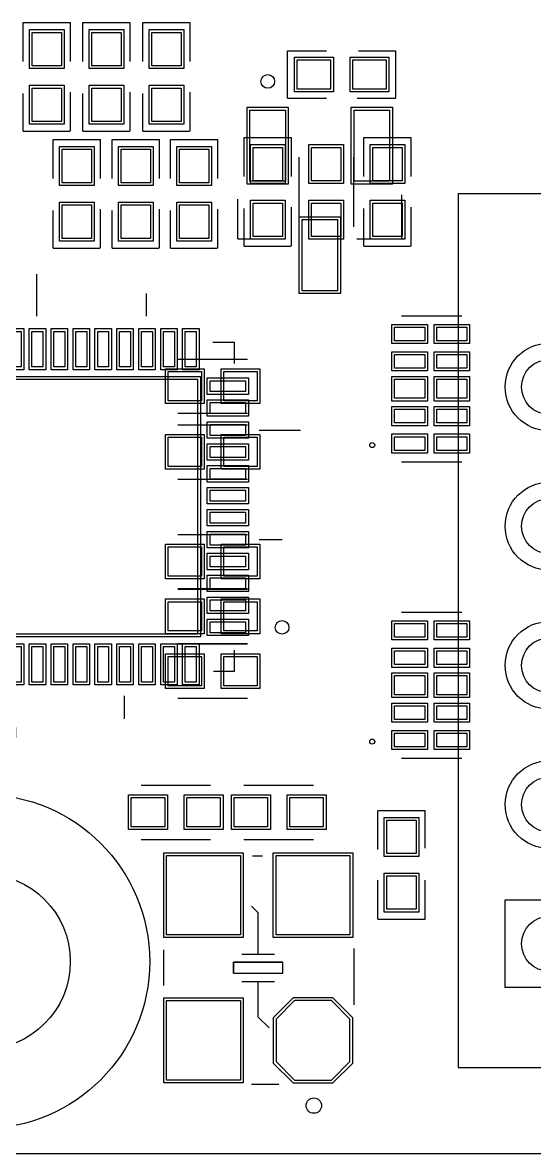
# Model space of a CAD drawing. Header units: inches. Extents: x -5 to 125, y -8 to 83.
# Drawn here: x 94.83 to 104.17, y 0 to 20.63 of the extents above; entities that cross this region are included whole.
import ezdxf

# ---------------------------------------------------------------- set-up
doc = ezdxf.new("R2010")
doc.units = ezdxf.units.IN
for name, color, linetype in [('Bottom Overlay', 54, 'Continuous'), ('Bottom Paste', 16, 'Continuous'), ('Bottom Solder', 6, 'Continuous'), ('Keep-Out Layer', 6, 'Continuous'), ('Top Overlay', 2, 'Continuous'), ('Top Paste', 8, 'Continuous'), ('Top Solder', 216, 'Continuous')]:
    doc.layers.add(name, color=color, linetype=linetype)

# ---------------------------------------------------------------- blocks, each defined once
blk = doc.blocks.new('HOLE_3_2MM_79')
at = {"layer": 'Bottom Solder'}
for radius in [3.05, 1.6]:
    blk.add_circle((0.6, 15), radius, dxfattribs=at)
at = {"layer": 'Top Solder'}
for radius in [3.05, 1.6]:
    blk.add_circle((0.6, 15), radius, dxfattribs=at)
blk = doc.blocks.new('C________3225_82')
at = {"layer": 'Top Overlay'}
for p, q in [((-0.325, 1.725), (0.325, 1.725)), ((-0.1, 0.45), (-0.1, -0.45)), ((-0.1, 0.45), (0.1, 0.45)), ((0.1, 0.45), (-0.1, 0.45)), ((-0.1, 0.45), (-0.1, -0.45)), ((0.1, 0.45), (0.1, -0.45)), ((0.1, -0.45), (0.1, 0.45)), ((-0.25, 0.3), (-0.25, -0.3)), ((0.25, 0.3), (0.25, -0.3)), ((-2.125, 0.125), (-2.125, -0.375)), ((-0.9, 0), (-1.098, -0.198)), ((-0.9, 0), (-0.25, 0)), ((0.25, 0), (1, 0)), ((1.124, 0.124), (1, 0)), ((2.045, 0.102), (2.045, -0.076)), ((-0.1, -0.45), (0.1, -0.45)), ((-0.1, -0.45), (0.1, -0.45)), ((-0.675, -1.75), (0.35, -1.75))]:
    blk.add_line(p, q, dxfattribs=at)
blk.add_circle((-2.515, -1.016), 0.141, dxfattribs=at)
at = {"layer": 'Top Paste'}
for p, q in [((-2.05, 0.325), (-2.05, 1.675)), ((-2.05, 1.675), (-0.6, 1.675)), ((-0.6, 1.675), (-0.6, 0.325)), ((0.6, 0.325), (0.6, 1.675)), ((0.6, 1.675), (2.05, 1.675)), ((2.05, 1.675), (2.05, 0.325)), ((-0.6, 0.325), (-2.05, 0.325)), ((2.05, 0.325), (0.6, 0.325)), ((-1.713, -0.325), (-2.05, -0.663)), ((-0.938, -0.325), (-1.713, -0.325)), ((-0.6, -0.663), (-0.938, -0.325)), ((0.6, -1.675), (0.6, -0.325)), ((0.6, -0.325), (2.05, -0.325)), ((2.05, -0.325), (2.05, -1.675)), ((-2.05, -0.663), (-2.05, -1.338)), ((-0.6, -1.338), (-0.6, -0.663)), ((-2.05, -1.338), (-1.713, -1.675)), ((-0.938, -1.675), (-0.6, -1.338)), ((-1.713, -1.675), (-0.938, -1.675)), ((2.05, -1.675), (0.6, -1.675))]:
    blk.add_line(p, q, dxfattribs=at)
at = {"layer": 'Top Solder'}
for p, q in [((-2.1, 0.275), (-2.1, 1.725)), ((-2.1, 1.725), (-0.55, 1.725)), ((-0.55, 1.725), (-0.55, 0.275)), ((0.55, 0.275), (0.55, 1.725)), ((0.55, 1.725), (2.1, 1.725)), ((2.1, 1.725), (2.1, 0.275)), ((-0.55, 0.275), (-2.1, 0.275)), ((2.1, 0.275), (0.55, 0.275)), ((-1.738, -0.275), (-2.1, -0.638)), ((-0.913, -0.275), (-1.738, -0.275)), ((-0.55, -0.638), (-0.913, -0.275)), ((0.55, -1.725), (0.55, -0.275)), ((0.55, -0.275), (2.1, -0.275)), ((2.1, -0.275), (2.1, -1.725)), ((-2.1, -0.638), (-2.1, -1.363)), ((-0.55, -1.363), (-0.55, -0.638)), ((-2.1, -1.363), (-1.738, -1.725)), ((-0.913, -1.725), (-0.55, -1.363)), ((-1.738, -1.725), (-0.913, -1.725)), ((2.1, -1.725), (0.55, -1.725))]:
    blk.add_line(p, q, dxfattribs=at)
blk = doc.blocks.new('USON_10_B_93')
at = {"layer": 'Bottom Overlay'}
for p, q in [((-1.333, 0.533), (-1.333, -0.567)), ((1.333, 0.533), (1.333, -0.567))]:
    blk.add_line(p, q, dxfattribs=at)
blk.add_circle((-1.029, 1.067), 0.0458, dxfattribs=at)
at = {"layer": 'Bottom Paste'}
for p, q in [((-1.125, 0.11), (-1.125, 0.66)), ((-1.125, 0.66), (-0.875, 0.66)), ((-0.875, 0.66), (-0.875, 0.11)), ((-0.625, 0.11), (-0.625, 0.66)), ((-0.625, 0.66), (-0.375, 0.66)), ((-0.375, 0.66), (-0.375, 0.11)), ((-0.175, 0.11), (-0.175, 0.66)), ((-0.175, 0.66), (0.175, 0.66)), ((0.175, 0.66), (0.175, 0.11)), ((0.375, 0.11), (0.375, 0.66)), ((0.375, 0.66), (0.625, 0.66)), ((0.625, 0.66), (0.625, 0.11)), ((0.875, 0.11), (0.875, 0.66)), ((0.875, 0.66), (1.125, 0.66)), ((1.125, 0.66), (1.125, 0.11)), ((-0.875, 0.11), (-1.125, 0.11)), ((-0.375, 0.11), (-0.625, 0.11)), ((0.175, 0.11), (-0.175, 0.11)), ((0.625, 0.11), (0.375, 0.11)), ((1.125, 0.11), (0.875, 0.11)), ((-1.125, -0.66), (-1.125, -0.11)), ((-1.125, -0.11), (-0.875, -0.11)), ((-0.875, -0.11), (-0.875, -0.66)), ((-0.625, -0.66), (-0.625, -0.11)), ((-0.625, -0.11), (-0.375, -0.11)), ((-0.375, -0.11), (-0.375, -0.66)), ((-0.175, -0.66), (-0.175, -0.11)), ((-0.175, -0.11), (0.175, -0.11)), ((0.175, -0.11), (0.175, -0.66)), ((0.375, -0.66), (0.375, -0.11)), ((0.375, -0.11), (0.625, -0.11)), ((0.625, -0.11), (0.625, -0.66)), ((0.875, -0.66), (0.875, -0.11)), ((0.875, -0.11), (1.125, -0.11)), ((1.125, -0.11), (1.125, -0.66)), ((-0.875, -0.66), (-1.125, -0.66)), ((-0.375, -0.66), (-0.625, -0.66)), ((0.175, -0.66), (-0.175, -0.66)), ((0.625, -0.66), (0.375, -0.66)), ((1.125, -0.66), (0.875, -0.66))]:
    blk.add_line(p, q, dxfattribs=at)
at = {"layer": 'Bottom Solder'}
for p, q in [((-1.175, 0.06), (-1.175, 0.71)), ((-1.175, 0.71), (-0.825, 0.71)), ((-0.825, 0.71), (-0.825, 0.06)), ((-0.675, 0.06), (-0.675, 0.71)), ((-0.675, 0.71), (-0.325, 0.71)), ((-0.325, 0.71), (-0.325, 0.06)), ((-0.225, 0.06), (-0.225, 0.71)), ((-0.225, 0.71), (0.225, 0.71)), ((0.225, 0.71), (0.225, 0.06)), ((0.325, 0.06), (0.325, 0.71)), ((0.325, 0.71), (0.675, 0.71)), ((0.675, 0.71), (0.675, 0.06)), ((0.825, 0.06), (0.825, 0.71)), ((0.825, 0.71), (1.175, 0.71)), ((1.175, 0.71), (1.175, 0.06)), ((-0.825, 0.06), (-1.175, 0.06)), ((-0.325, 0.06), (-0.675, 0.06)), ((0.225, 0.06), (-0.225, 0.06)), ((0.675, 0.06), (0.325, 0.06)), ((1.175, 0.06), (0.825, 0.06)), ((-1.175, -0.71), (-1.175, -0.06)), ((-1.175, -0.06), (-0.825, -0.06)), ((-0.825, -0.06), (-0.825, -0.71)), ((-0.675, -0.71), (-0.675, -0.06)), ((-0.675, -0.06), (-0.325, -0.06)), ((-0.325, -0.06), (-0.325, -0.71)), ((-0.225, -0.71), (-0.225, -0.06)), ((-0.225, -0.06), (0.225, -0.06)), ((0.225, -0.06), (0.225, -0.71)), ((0.325, -0.71), (0.325, -0.06)), ((0.325, -0.06), (0.675, -0.06)), ((0.675, -0.06), (0.675, -0.71)), ((0.825, -0.71), (0.825, -0.06)), ((0.825, -0.06), (1.175, -0.06)), ((1.175, -0.06), (1.175, -0.71)), ((-0.825, -0.71), (-1.175, -0.71)), ((-0.325, -0.71), (-0.675, -0.71)), ((0.225, -0.71), (-0.225, -0.71)), ((0.675, -0.71), (0.325, -0.71)), ((1.175, -0.71), (0.825, -0.71))]:
    blk.add_line(p, q, dxfattribs=at)
blk = doc.blocks.new('USON_10_B_94')
at = {"layer": 'Bottom Overlay'}
for p, q in [((-1.333, 0.533), (-1.333, -0.567)), ((1.333, 0.533), (1.333, -0.567))]:
    blk.add_line(p, q, dxfattribs=at)
blk.add_circle((-1.029, 1.067), 0.0458, dxfattribs=at)
at = {"layer": 'Bottom Paste'}
for p, q in [((-1.125, 0.11), (-1.125, 0.66)), ((-1.125, 0.66), (-0.875, 0.66)), ((-0.875, 0.66), (-0.875, 0.11)), ((-0.625, 0.11), (-0.625, 0.66)), ((-0.625, 0.66), (-0.375, 0.66)), ((-0.375, 0.66), (-0.375, 0.11)), ((-0.175, 0.11), (-0.175, 0.66)), ((-0.175, 0.66), (0.175, 0.66)), ((0.175, 0.66), (0.175, 0.11)), ((0.375, 0.11), (0.375, 0.66)), ((0.375, 0.66), (0.625, 0.66)), ((0.625, 0.66), (0.625, 0.11)), ((0.875, 0.11), (0.875, 0.66)), ((0.875, 0.66), (1.125, 0.66)), ((1.125, 0.66), (1.125, 0.11)), ((-0.875, 0.11), (-1.125, 0.11)), ((-0.375, 0.11), (-0.625, 0.11)), ((0.175, 0.11), (-0.175, 0.11)), ((0.625, 0.11), (0.375, 0.11)), ((1.125, 0.11), (0.875, 0.11)), ((-1.125, -0.66), (-1.125, -0.11)), ((-1.125, -0.11), (-0.875, -0.11)), ((-0.875, -0.11), (-0.875, -0.66)), ((-0.625, -0.66), (-0.625, -0.11)), ((-0.625, -0.11), (-0.375, -0.11)), ((-0.375, -0.11), (-0.375, -0.66)), ((-0.175, -0.66), (-0.175, -0.11)), ((-0.175, -0.11), (0.175, -0.11)), ((0.175, -0.11), (0.175, -0.66)), ((0.375, -0.66), (0.375, -0.11)), ((0.375, -0.11), (0.625, -0.11)), ((0.625, -0.11), (0.625, -0.66)), ((0.875, -0.66), (0.875, -0.11)), ((0.875, -0.11), (1.125, -0.11)), ((1.125, -0.11), (1.125, -0.66)), ((-0.875, -0.66), (-1.125, -0.66)), ((-0.375, -0.66), (-0.625, -0.66)), ((0.175, -0.66), (-0.175, -0.66)), ((0.625, -0.66), (0.375, -0.66)), ((1.125, -0.66), (0.875, -0.66))]:
    blk.add_line(p, q, dxfattribs=at)
at = {"layer": 'Bottom Solder'}
for p, q in [((-1.175, 0.06), (-1.175, 0.71)), ((-1.175, 0.71), (-0.825, 0.71)), ((-0.825, 0.71), (-0.825, 0.06)), ((-0.675, 0.06), (-0.675, 0.71)), ((-0.675, 0.71), (-0.325, 0.71)), ((-0.325, 0.71), (-0.325, 0.06)), ((-0.225, 0.06), (-0.225, 0.71)), ((-0.225, 0.71), (0.225, 0.71)), ((0.225, 0.71), (0.225, 0.06)), ((0.325, 0.06), (0.325, 0.71)), ((0.325, 0.71), (0.675, 0.71)), ((0.675, 0.71), (0.675, 0.06)), ((0.825, 0.06), (0.825, 0.71)), ((0.825, 0.71), (1.175, 0.71)), ((1.175, 0.71), (1.175, 0.06)), ((-0.825, 0.06), (-1.175, 0.06)), ((-0.325, 0.06), (-0.675, 0.06)), ((0.225, 0.06), (-0.225, 0.06)), ((0.675, 0.06), (0.325, 0.06)), ((1.175, 0.06), (0.825, 0.06)), ((-1.175, -0.71), (-1.175, -0.06)), ((-1.175, -0.06), (-0.825, -0.06)), ((-0.825, -0.06), (-0.825, -0.71)), ((-0.675, -0.71), (-0.675, -0.06)), ((-0.675, -0.06), (-0.325, -0.06)), ((-0.325, -0.06), (-0.325, -0.71)), ((-0.225, -0.71), (-0.225, -0.06)), ((-0.225, -0.06), (0.225, -0.06)), ((0.225, -0.06), (0.225, -0.71)), ((0.325, -0.71), (0.325, -0.06)), ((0.325, -0.06), (0.675, -0.06)), ((0.675, -0.06), (0.675, -0.71)), ((0.825, -0.71), (0.825, -0.06)), ((0.825, -0.06), (1.175, -0.06)), ((1.175, -0.06), (1.175, -0.71)), ((-0.825, -0.71), (-1.175, -0.71)), ((-0.325, -0.71), (-0.675, -0.71)), ((0.225, -0.71), (-0.225, -0.71)), ((0.675, -0.71), (0.325, -0.71)), ((1.175, -0.71), (0.825, -0.71))]:
    blk.add_line(p, q, dxfattribs=at)
blk = doc.blocks.new('QFN48_0_4_6X6_PH1_0_95')
at = {"layer": 'Top Overlay'}
for p, q in [((1.01, 3.451), (1.003, 4.216)), ((-0.99, 3.868), (-0.99, 3.451)), ((-3, 3), (-3, 2.616)), ((-2.616, 3), (-3, 3)), ((3, 3), (2.578, 3)), ((3, 3), (3, 2.565)), ((3.866, 1.801), (3.45, 1.801)), ((-3.45, 0.601), (-3.866, 0.601)), ((4.229, -0.203), (3.45, -0.199)), ((-3.45, -1.399), (-4.204, -1.397)), ((3.866, -2.199), (3.45, -2.199)), ((-3, -2.616), (-3, -3)), ((3, -2.591), (3, -3)), ((-2.603, -3), (-3, -3)), ((3, -3), (2.603, -3)), ((-1.39, -3.475), (-1.39, -3.892)), ((0.61, -3.475), (0.61, -4.242))]:
    blk.add_line(p, q, dxfattribs=at)
blk.add_circle((-3.866, 2.201), 0.125, dxfattribs=at)
at = {"layer": 'Top Paste'}
for p, q in [((-2.3, 3.2), (-2.1, 3.2)), ((-2.3, 2.55), (-2.3, 3.2)), ((-2.1, 3.2), (-2.1, 2.55)), ((-1.9, 3.2), (-1.7, 3.2)), ((-1.9, 2.55), (-1.9, 3.2)), ((-1.7, 3.2), (-1.7, 2.55)), ((-1.5, 3.2), (-1.3, 3.2)), ((-1.5, 2.55), (-1.5, 3.2)), ((-1.3, 3.2), (-1.3, 2.55)), ((-1.1, 3.2), (-0.9, 3.2)), ((-1.1, 2.55), (-1.1, 3.2)), ((-0.9, 3.2), (-0.9, 2.55)), ((-0.7, 3.2), (-0.5, 3.2)), ((-0.7, 2.55), (-0.7, 3.2)), ((-0.5, 3.2), (-0.5, 2.55)), ((-0.3, 3.2), (-0.1, 3.2)), ((-0.3, 2.55), (-0.3, 3.2)), ((-0.1, 3.2), (-0.1, 2.55)), ((0.1, 3.2), (0.3, 3.2)), ((0.1, 2.55), (0.1, 3.2)), ((0.3, 3.2), (0.3, 2.55)), ((0.5, 3.2), (0.7, 3.2)), ((0.5, 2.55), (0.5, 3.2)), ((0.7, 3.2), (0.7, 2.55)), ((0.9, 3.2), (1.1, 3.2)), ((0.9, 2.55), (0.9, 3.2)), ((1.1, 3.2), (1.1, 2.55)), ((1.3, 3.2), (1.5, 3.2)), ((1.3, 2.55), (1.3, 3.2)), ((1.5, 3.2), (1.5, 2.55)), ((1.7, 3.2), (1.9, 3.2)), ((1.7, 2.55), (1.7, 3.2)), ((1.9, 3.2), (1.9, 2.55)), ((2.1, 3.2), (2.3, 3.2)), ((2.1, 2.55), (2.1, 3.2)), ((2.3, 3.2), (2.3, 2.55)), ((-2.1, 2.55), (-2.3, 2.55)), ((-1.7, 2.55), (-1.9, 2.55)), ((-1.3, 2.55), (-1.5, 2.55)), ((-0.9, 2.55), (-1.1, 2.55)), ((-0.5, 2.55), (-0.7, 2.55)), ((-0.1, 2.55), (-0.3, 2.55)), ((0.3, 2.55), (0.1, 2.55)), ((0.7, 2.55), (0.5, 2.55)), ((1.1, 2.55), (0.9, 2.55)), ((1.5, 2.55), (1.3, 2.55)), ((1.9, 2.55), (1.7, 2.55)), ((2.3, 2.55), (2.1, 2.55)), ((-3.201, 2.1), (-3.201, 2.3)), ((-3.201, 2.3), (-2.551, 2.3)), ((-2.551, 2.3), (-2.551, 2.1)), ((-2.325, 2.325), (2.325, 2.325)), ((-2.325, -2.325), (-2.325, 2.325)), ((2.325, 2.325), (2.325, -2.325)), ((2.551, 2.1), (2.551, 2.3)), ((2.551, 2.3), (3.201, 2.3)), ((3.201, 2.3), (3.201, 2.1)), ((-2.551, 2.1), (-3.201, 2.1)), ((3.201, 2.1), (2.551, 2.1)), ((-3.201, 1.7), (-3.201, 1.9)), ((-3.201, 1.9), (-2.551, 1.9)), ((-2.551, 1.9), (-2.551, 1.7)), ((2.551, 1.7), (2.551, 1.9)), ((2.551, 1.9), (3.201, 1.9)), ((3.201, 1.9), (3.201, 1.7)), ((-2.551, 1.7), (-3.201, 1.7)), ((3.201, 1.7), (2.551, 1.7)), ((-3.201, 1.3), (-3.201, 1.5)), ((-3.201, 1.5), (-2.551, 1.5)), ((-2.551, 1.5), (-2.551, 1.3)), ((2.551, 1.3), (2.551, 1.5)), ((2.551, 1.5), (3.201, 1.5)), ((3.201, 1.5), (3.201, 1.3)), ((-2.551, 1.3), (-3.201, 1.3)), ((3.201, 1.3), (2.551, 1.3)), ((-3.201, 0.9), (-3.201, 1.1)), ((-3.201, 1.1), (-2.551, 1.1)), ((-2.551, 1.1), (-2.551, 0.9)), ((2.551, 0.9), (2.551, 1.1)), ((2.551, 1.1), (3.201, 1.1)), ((3.201, 1.1), (3.201, 0.9)), ((-2.551, 0.9), (-3.201, 0.9)), ((3.201, 0.9), (2.551, 0.9)), ((-3.201, 0.5), (-3.201, 0.7)), ((-3.201, 0.7), (-2.551, 0.7)), ((-2.551, 0.7), (-2.551, 0.5)), ((2.551, 0.5), (2.551, 0.7)), ((2.551, 0.7), (3.201, 0.7)), ((3.201, 0.7), (3.201, 0.5)), ((-2.551, 0.5), (-3.201, 0.5)), ((3.201, 0.5), (2.551, 0.5)), ((-3.201, 0.1), (-3.201, 0.3)), ((-3.201, 0.3), (-2.551, 0.3)), ((-2.551, 0.3), (-2.551, 0.1)), ((2.551, 0.1), (2.551, 0.3)), ((2.551, 0.3), (3.201, 0.3)), ((3.201, 0.3), (3.201, 0.1)), ((-2.551, 0.1), (-3.201, 0.1)), ((3.201, 0.1), (2.551, 0.1)), ((-3.201, -0.3), (-3.201, -0.1)), ((-3.201, -0.1), (-2.551, -0.1)), ((-2.551, -0.1), (-2.551, -0.3)), ((2.551, -0.3), (2.551, -0.1)), ((2.551, -0.1), (3.201, -0.1)), ((3.201, -0.1), (3.201, -0.3)), ((-2.551, -0.3), (-3.201, -0.3)), ((3.201, -0.3), (2.551, -0.3)), ((-3.201, -0.7), (-3.201, -0.5)), ((-3.201, -0.5), (-2.551, -0.5)), ((-2.551, -0.5), (-2.551, -0.7)), ((2.551, -0.7), (2.551, -0.5)), ((2.551, -0.5), (3.201, -0.5)), ((3.201, -0.5), (3.201, -0.7)), ((-2.551, -0.7), (-3.201, -0.7)), ((3.201, -0.7), (2.551, -0.7)), ((-3.201, -1.1), (-3.201, -0.9)), ((-3.201, -0.9), (-2.551, -0.9)), ((-2.551, -0.9), (-2.551, -1.1)), ((2.551, -1.1), (2.551, -0.9)), ((2.551, -0.9), (3.201, -0.9)), ((3.201, -0.9), (3.201, -1.1)), ((-2.551, -1.1), (-3.201, -1.1)), ((3.201, -1.1), (2.551, -1.1)), ((-3.201, -1.5), (-3.201, -1.3)), ((-3.201, -1.3), (-2.551, -1.3)), ((-2.551, -1.3), (-2.551, -1.5)), ((2.551, -1.5), (2.551, -1.3)), ((2.551, -1.3), (3.201, -1.3)), ((3.201, -1.3), (3.201, -1.5)), ((-2.551, -1.5), (-3.201, -1.5)), ((3.201, -1.5), (2.551, -1.5)), ((-3.201, -1.9), (-3.201, -1.7)), ((-3.201, -1.7), (-2.551, -1.7)), ((-2.551, -1.7), (-2.551, -1.9)), ((2.551, -1.9), (2.551, -1.7)), ((2.551, -1.7), (3.201, -1.7)), ((3.201, -1.7), (3.201, -1.9)), ((-2.551, -1.9), (-3.201, -1.9)), ((3.201, -1.9), (2.551, -1.9)), ((-3.201, -2.3), (-3.201, -2.1)), ((-3.201, -2.1), (-2.551, -2.1)), ((-2.551, -2.1), (-2.551, -2.3)), ((2.551, -2.3), (2.551, -2.1)), ((2.551, -2.1), (3.201, -2.1)), ((3.201, -2.1), (3.201, -2.3)), ((-2.551, -2.3), (-3.201, -2.3)), ((2.325, -2.325), (-2.325, -2.325)), ((3.201, -2.3), (2.551, -2.3)), ((-2.3, -2.55), (-2.1, -2.55)), ((-2.3, -3.2), (-2.3, -2.55)), ((-2.1, -2.55), (-2.1, -3.2)), ((-1.9, -2.55), (-1.7, -2.55)), ((-1.9, -3.2), (-1.9, -2.55)), ((-1.7, -2.55), (-1.7, -3.2)), ((-1.5, -2.55), (-1.3, -2.55)), ((-1.5, -3.2), (-1.5, -2.55)), ((-1.3, -2.55), (-1.3, -3.2)), ((-1.1, -2.55), (-0.9, -2.55)), ((-1.1, -3.2), (-1.1, -2.55)), ((-0.9, -2.55), (-0.9, -3.2)), ((-0.7, -2.55), (-0.5, -2.55)), ((-0.7, -3.2), (-0.7, -2.55)), ((-0.5, -2.55), (-0.5, -3.2)), ((-0.3, -2.55), (-0.1, -2.55)), ((-0.3, -3.2), (-0.3, -2.55)), ((-0.1, -2.55), (-0.1, -3.2)), ((0.1, -2.55), (0.3, -2.55)), ((0.1, -3.2), (0.1, -2.55)), ((0.3, -2.55), (0.3, -3.2)), ((0.5, -2.55), (0.7, -2.55)), ((0.5, -3.2), (0.5, -2.55)), ((0.7, -2.55), (0.7, -3.2)), ((0.9, -2.55), (1.1, -2.55)), ((0.9, -3.2), (0.9, -2.55)), ((1.1, -2.55), (1.1, -3.2)), ((1.3, -2.55), (1.5, -2.55)), ((1.3, -3.2), (1.3, -2.55)), ((1.5, -2.55), (1.5, -3.2)), ((1.7, -2.55), (1.9, -2.55)), ((1.7, -3.2), (1.7, -2.55)), ((1.9, -2.55), (1.9, -3.2)), ((2.1, -2.55), (2.3, -2.55)), ((2.1, -3.2), (2.1, -2.55)), ((2.3, -2.55), (2.3, -3.2)), ((-2.1, -3.2), (-2.3, -3.2)), ((-1.7, -3.2), (-1.9, -3.2)), ((-1.3, -3.2), (-1.5, -3.2)), ((-0.9, -3.2), (-1.1, -3.2)), ((-0.5, -3.2), (-0.7, -3.2)), ((-0.1, -3.2), (-0.3, -3.2)), ((0.3, -3.2), (0.1, -3.2)), ((0.7, -3.2), (0.5, -3.2)), ((1.1, -3.2), (0.9, -3.2)), ((1.5, -3.2), (1.3, -3.2)), ((1.9, -3.2), (1.7, -3.2)), ((2.3, -3.2), (2.1, -3.2))]:
    blk.add_line(p, q, dxfattribs=at)
at = {"layer": 'Top Solder'}
for p, q in [((-2.35, 3.25), (-2.05, 3.25)), ((-2.35, 2.5), (-2.35, 3.25)), ((-2.05, 3.25), (-2.05, 2.5)), ((-1.95, 3.25), (-1.65, 3.25)), ((-1.95, 2.5), (-1.95, 3.25)), ((-1.65, 3.25), (-1.65, 2.5)), ((-1.55, 3.25), (-1.25, 3.25)), ((-1.55, 2.5), (-1.55, 3.25)), ((-1.25, 3.25), (-1.25, 2.5)), ((-1.15, 3.25), (-0.85, 3.25)), ((-1.15, 2.5), (-1.15, 3.25)), ((-0.85, 3.25), (-0.85, 2.5)), ((-0.75, 3.25), (-0.45, 3.25)), ((-0.75, 2.5), (-0.75, 3.25)), ((-0.45, 3.25), (-0.45, 2.5)), ((-0.35, 3.25), (-0.05, 3.25)), ((-0.35, 2.5), (-0.35, 3.25)), ((-0.05, 3.25), (-0.05, 2.5)), ((0.05, 3.25), (0.35, 3.25)), ((0.05, 2.5), (0.05, 3.25)), ((0.35, 3.25), (0.35, 2.5)), ((0.45, 3.25), (0.75, 3.25)), ((0.45, 2.5), (0.45, 3.25)), ((0.75, 3.25), (0.75, 2.5)), ((0.85, 3.25), (1.15, 3.25)), ((0.85, 2.5), (0.85, 3.25)), ((1.15, 3.25), (1.15, 2.5)), ((1.25, 3.25), (1.55, 3.25)), ((1.25, 2.5), (1.25, 3.25)), ((1.55, 3.25), (1.55, 2.5)), ((1.65, 3.25), (1.95, 3.25)), ((1.65, 2.5), (1.65, 3.25)), ((1.95, 3.25), (1.95, 2.5)), ((2.05, 3.25), (2.35, 3.25)), ((2.05, 2.5), (2.05, 3.25)), ((2.35, 3.25), (2.35, 2.5)), ((-2.05, 2.5), (-2.35, 2.5)), ((-1.65, 2.5), (-1.95, 2.5)), ((-1.25, 2.5), (-1.55, 2.5)), ((-0.85, 2.5), (-1.15, 2.5)), ((-0.45, 2.5), (-0.75, 2.5)), ((-0.05, 2.5), (-0.35, 2.5)), ((0.35, 2.5), (0.05, 2.5)), ((0.75, 2.5), (0.45, 2.5)), ((1.15, 2.5), (0.85, 2.5)), ((1.55, 2.5), (1.25, 2.5)), ((1.95, 2.5), (1.65, 2.5)), ((2.35, 2.5), (2.05, 2.5)), ((-3.251, 2.05), (-3.251, 2.35)), ((-3.251, 2.35), (-2.501, 2.35)), ((-2.501, 2.35), (-2.501, 2.05)), ((-2.375, 2.375), (2.375, 2.375)), ((-2.375, -2.375), (-2.375, 2.375)), ((2.375, 2.375), (2.375, -2.375)), ((2.501, 2.05), (2.501, 2.35)), ((2.501, 2.35), (3.251, 2.35)), ((3.251, 2.35), (3.251, 2.05)), ((-2.501, 2.05), (-3.251, 2.05)), ((-3.251, 1.65), (-3.251, 1.95)), ((-3.251, 1.95), (-2.501, 1.95)), ((-2.501, 1.95), (-2.501, 1.65)), ((3.251, 2.05), (2.501, 2.05)), ((2.501, 1.65), (2.501, 1.95)), ((2.501, 1.95), (3.251, 1.95)), ((3.251, 1.95), (3.251, 1.65)), ((-2.501, 1.65), (-3.251, 1.65)), ((-3.251, 1.25), (-3.251, 1.55)), ((-3.251, 1.55), (-2.501, 1.55)), ((-2.501, 1.55), (-2.501, 1.25)), ((3.251, 1.65), (2.501, 1.65)), ((2.501, 1.25), (2.501, 1.55)), ((2.501, 1.55), (3.251, 1.55)), ((3.251, 1.55), (3.251, 1.25)), ((-2.501, 1.25), (-3.251, 1.25)), ((3.251, 1.25), (2.501, 1.25)), ((-3.251, 0.85), (-3.251, 1.15)), ((-3.251, 1.15), (-2.501, 1.15)), ((-2.501, 1.15), (-2.501, 0.85)), ((2.501, 0.85), (2.501, 1.15)), ((2.501, 1.15), (3.251, 1.15)), ((3.251, 1.15), (3.251, 0.85)), ((-2.501, 0.85), (-3.251, 0.85)), ((3.251, 0.85), (2.501, 0.85)), ((-3.251, 0.45), (-3.251, 0.75)), ((-3.251, 0.75), (-2.501, 0.75)), ((-2.501, 0.75), (-2.501, 0.45)), ((2.501, 0.45), (2.501, 0.75)), ((2.501, 0.75), (3.251, 0.75)), ((3.251, 0.75), (3.251, 0.45)), ((-2.501, 0.45), (-3.251, 0.45)), ((3.251, 0.45), (2.501, 0.45)), ((-3.251, 0.05), (-3.251, 0.35)), ((-3.251, 0.35), (-2.501, 0.35)), ((-2.501, 0.35), (-2.501, 0.05)), ((2.501, 0.05), (2.501, 0.35)), ((2.501, 0.35), (3.251, 0.35)), ((3.251, 0.35), (3.251, 0.05)), ((-2.501, 0.05), (-3.251, 0.05)), ((3.251, 0.05), (2.501, 0.05)), ((-3.251, -0.35), (-3.251, -0.05)), ((-3.251, -0.05), (-2.501, -0.05)), ((-2.501, -0.05), (-2.501, -0.35)), ((2.501, -0.35), (2.501, -0.05)), ((2.501, -0.05), (3.251, -0.05)), ((3.251, -0.05), (3.251, -0.35)), ((-2.501, -0.35), (-3.251, -0.35)), ((3.251, -0.35), (2.501, -0.35)), ((-3.251, -0.75), (-3.251, -0.45)), ((-3.251, -0.45), (-2.501, -0.45)), ((-2.501, -0.45), (-2.501, -0.75)), ((2.501, -0.75), (2.501, -0.45)), ((2.501, -0.45), (3.251, -0.45)), ((3.251, -0.45), (3.251, -0.75)), ((-2.501, -0.75), (-3.251, -0.75)), ((3.251, -0.75), (2.501, -0.75)), ((-3.251, -1.15), (-3.251, -0.85)), ((-3.251, -0.85), (-2.501, -0.85)), ((-2.501, -0.85), (-2.501, -1.15)), ((2.501, -1.15), (2.501, -0.85)), ((2.501, -0.85), (3.251, -0.85)), ((3.251, -0.85), (3.251, -1.15)), ((-2.501, -1.15), (-3.251, -1.15)), ((3.251, -1.15), (2.501, -1.15)), ((-3.251, -1.55), (-3.251, -1.25)), ((-3.251, -1.25), (-2.501, -1.25)), ((-2.501, -1.25), (-2.501, -1.55)), ((2.501, -1.55), (2.501, -1.25)), ((2.501, -1.25), (3.251, -1.25)), ((3.251, -1.25), (3.251, -1.55)), ((-2.501, -1.55), (-3.251, -1.55)), ((-3.251, -1.95), (-3.251, -1.65)), ((-3.251, -1.65), (-2.501, -1.65)), ((-2.501, -1.65), (-2.501, -1.95)), ((3.251, -1.55), (2.501, -1.55)), ((2.501, -1.95), (2.501, -1.65)), ((2.501, -1.65), (3.251, -1.65)), ((3.251, -1.65), (3.251, -1.95)), ((-2.501, -1.95), (-3.251, -1.95)), ((-3.251, -2.35), (-3.251, -2.05)), ((-3.251, -2.05), (-2.501, -2.05)), ((-2.501, -2.05), (-2.501, -2.35)), ((3.251, -1.95), (2.501, -1.95)), ((2.501, -2.35), (2.501, -2.05)), ((2.501, -2.05), (3.251, -2.05)), ((3.251, -2.05), (3.251, -2.35)), ((-2.501, -2.35), (-3.251, -2.35)), ((2.375, -2.375), (-2.375, -2.375)), ((3.251, -2.35), (2.501, -2.35)), ((-2.35, -2.5), (-2.05, -2.5)), ((-2.35, -3.25), (-2.35, -2.5)), ((-2.05, -2.5), (-2.05, -3.25)), ((-1.95, -2.5), (-1.65, -2.5)), ((-1.95, -3.25), (-1.95, -2.5)), ((-1.65, -2.5), (-1.65, -3.25)), ((-1.55, -2.5), (-1.25, -2.5)), ((-1.55, -3.25), (-1.55, -2.5)), ((-1.25, -2.5), (-1.25, -3.25)), ((-1.15, -2.5), (-0.85, -2.5)), ((-1.15, -3.25), (-1.15, -2.5)), ((-0.85, -2.5), (-0.85, -3.25)), ((-0.75, -2.5), (-0.45, -2.5)), ((-0.75, -3.25), (-0.75, -2.5)), ((-0.45, -2.5), (-0.45, -3.25)), ((-0.35, -2.5), (-0.05, -2.5)), ((-0.35, -3.25), (-0.35, -2.5)), ((-0.05, -2.5), (-0.05, -3.25)), ((0.05, -2.5), (0.35, -2.5)), ((0.05, -3.25), (0.05, -2.5)), ((0.35, -2.5), (0.35, -3.25)), ((0.45, -2.5), (0.75, -2.5)), ((0.45, -3.25), (0.45, -2.5)), ((0.75, -2.5), (0.75, -3.25)), ((0.85, -2.5), (1.15, -2.5)), ((0.85, -3.25), (0.85, -2.5)), ((1.15, -2.5), (1.15, -3.25)), ((1.25, -2.5), (1.55, -2.5)), ((1.25, -3.25), (1.25, -2.5)), ((1.55, -2.5), (1.55, -3.25)), ((1.65, -2.5), (1.95, -2.5)), ((1.65, -3.25), (1.65, -2.5)), ((1.95, -2.5), (1.95, -3.25)), ((2.05, -2.5), (2.35, -2.5)), ((2.05, -3.25), (2.05, -2.5)), ((2.35, -2.5), (2.35, -3.25)), ((-2.05, -3.25), (-2.35, -3.25)), ((-1.65, -3.25), (-1.95, -3.25)), ((-1.25, -3.25), (-1.55, -3.25)), ((-0.85, -3.25), (-1.15, -3.25)), ((-0.45, -3.25), (-0.75, -3.25)), ((-0.05, -3.25), (-0.35, -3.25)), ((0.35, -3.25), (0.05, -3.25)), ((0.75, -3.25), (0.45, -3.25)), ((1.15, -3.25), (0.85, -3.25)), ((1.55, -3.25), (1.25, -3.25)), ((1.95, -3.25), (1.65, -3.25)), ((2.35, -3.25), (2.05, -3.25))]:
    blk.add_line(p, q, dxfattribs=at)
blk = doc.blocks.new('0402R_B_184')
at = {"layer": 'Bottom Overlay'}
for p, q in [((-0.991, 0.432), (-0.279, 0.432)), ((-0.991, -0.432), (-0.991, 0.432)), ((0.305, 0.432), (0.991, 0.432)), ((0.991, -0.419), (0.991, 0.432)), ((-0.991, -0.432), (-0.279, -0.432)), ((0.279, -0.432), (0.991, -0.432))]:
    blk.add_line(p, q, dxfattribs=at)
at = {"layer": 'Bottom Paste'}
for p, q in [((-0.813, -0.267), (-0.813, 0.267)), ((-0.813, 0.267), (-0.203, 0.267)), ((-0.203, 0.267), (-0.203, -0.267)), ((0.203, -0.267), (0.203, 0.267)), ((0.203, 0.267), (0.813, 0.267)), ((0.813, 0.267), (0.813, -0.267)), ((-0.203, -0.267), (-0.813, -0.267)), ((0.813, -0.267), (0.203, -0.267))]:
    blk.add_line(p, q, dxfattribs=at)
at = {"layer": 'Bottom Solder'}
for p, q in [((-0.863, -0.317), (-0.863, 0.317)), ((-0.863, 0.317), (-0.153, 0.317)), ((-0.153, 0.317), (-0.153, -0.317)), ((0.153, -0.317), (0.153, 0.317)), ((0.153, 0.317), (0.863, 0.317)), ((0.863, 0.317), (0.863, -0.317)), ((-0.153, -0.317), (-0.863, -0.317)), ((0.863, -0.317), (0.153, -0.317))]:
    blk.add_line(p, q, dxfattribs=at)
blk = doc.blocks.new('0402R_186')
at = {"layer": 'Top Overlay'}
for p, q in [((-0.991, 0.432), (-0.279, 0.432)), ((-0.991, 0.432), (-0.991, -0.432)), ((0.279, 0.432), (0.991, 0.432)), ((0.991, 0.419), (0.991, -0.432)), ((-0.991, -0.432), (-0.279, -0.432)), ((0.305, -0.432), (0.991, -0.432))]:
    blk.add_line(p, q, dxfattribs=at)
at = {"layer": 'Top Paste'}
for p, q in [((-0.813, -0.267), (-0.813, 0.267)), ((-0.813, 0.267), (-0.203, 0.267)), ((-0.203, 0.267), (-0.203, -0.267)), ((0.203, -0.267), (0.203, 0.267)), ((0.203, 0.267), (0.813, 0.267)), ((0.813, 0.267), (0.813, -0.267)), ((-0.203, -0.267), (-0.813, -0.267)), ((0.813, -0.267), (0.203, -0.267))]:
    blk.add_line(p, q, dxfattribs=at)
at = {"layer": 'Top Solder'}
for p, q in [((-0.863, -0.317), (-0.863, 0.317)), ((-0.863, 0.317), (-0.153, 0.317)), ((-0.153, 0.317), (-0.153, -0.317)), ((0.153, -0.317), (0.153, 0.317)), ((0.153, 0.317), (0.863, 0.317)), ((0.863, 0.317), (0.863, -0.317)), ((-0.153, -0.317), (-0.863, -0.317)), ((0.863, -0.317), (0.153, -0.317))]:
    blk.add_line(p, q, dxfattribs=at)
blk = doc.blocks.new('0402R_189')
at = {"layer": 'Top Overlay'}
for p, q in [((-0.279, 0.432), (-0.991, 0.432)), ((-0.991, -0.432), (-0.991, 0.432)), ((0.991, 0.432), (0.279, 0.432)), ((0.991, -0.432), (0.991, 0.419)), ((-0.279, -0.432), (-0.991, -0.432)), ((0.991, -0.432), (0.305, -0.432))]:
    blk.add_line(p, q, dxfattribs=at)
at = {"layer": 'Top Paste'}
for p, q in [((-0.813, -0.267), (-0.813, 0.267)), ((-0.813, 0.267), (-0.203, 0.267)), ((-0.203, 0.267), (-0.203, -0.267)), ((0.203, -0.267), (0.203, 0.267)), ((0.203, 0.267), (0.813, 0.267)), ((0.813, 0.267), (0.813, -0.267)), ((-0.203, -0.267), (-0.813, -0.267)), ((0.813, -0.267), (0.203, -0.267))]:
    blk.add_line(p, q, dxfattribs=at)
at = {"layer": 'Top Solder'}
for p, q in [((-0.863, -0.317), (-0.863, 0.317)), ((-0.863, 0.317), (-0.153, 0.317)), ((-0.153, 0.317), (-0.153, -0.317)), ((0.153, -0.317), (0.153, 0.317)), ((0.153, 0.317), (0.863, 0.317)), ((0.863, 0.317), (0.863, -0.317)), ((-0.153, -0.317), (-0.863, -0.317)), ((0.863, -0.317), (0.153, -0.317))]:
    blk.add_line(p, q, dxfattribs=at)
blk = doc.blocks.new('0402R_191')
at = {"layer": 'Top Overlay'}
for p, q in [((-0.279, 0.432), (-0.991, 0.432)), ((-0.991, -0.432), (-0.991, 0.432)), ((0.991, 0.432), (0.279, 0.432)), ((0.991, -0.432), (0.991, 0.419)), ((-0.279, -0.432), (-0.991, -0.432)), ((0.991, -0.432), (0.305, -0.432))]:
    blk.add_line(p, q, dxfattribs=at)
at = {"layer": 'Top Paste'}
for p, q in [((-0.813, -0.267), (-0.813, 0.267)), ((-0.813, 0.267), (-0.203, 0.267)), ((-0.203, 0.267), (-0.203, -0.267)), ((0.203, -0.267), (0.203, 0.267)), ((0.203, 0.267), (0.813, 0.267)), ((0.813, 0.267), (0.813, -0.267)), ((-0.203, -0.267), (-0.813, -0.267)), ((0.813, -0.267), (0.203, -0.267))]:
    blk.add_line(p, q, dxfattribs=at)
at = {"layer": 'Top Solder'}
for p, q in [((-0.863, -0.317), (-0.863, 0.317)), ((-0.863, 0.317), (-0.153, 0.317)), ((-0.153, 0.317), (-0.153, -0.317)), ((0.153, -0.317), (0.153, 0.317)), ((0.153, 0.317), (0.863, 0.317)), ((0.863, 0.317), (0.863, -0.317)), ((-0.153, -0.317), (-0.863, -0.317)), ((0.863, -0.317), (0.153, -0.317))]:
    blk.add_line(p, q, dxfattribs=at)
blk = doc.blocks.new('0402R_202')
at = {"layer": 'Top Overlay'}
for p, q in [((-0.279, 0.432), (-0.991, 0.432)), ((-0.991, -0.432), (-0.991, 0.432)), ((0.991, 0.432), (0.279, 0.432)), ((0.991, -0.432), (0.991, 0.419)), ((-0.279, -0.432), (-0.991, -0.432)), ((0.991, -0.432), (0.305, -0.432))]:
    blk.add_line(p, q, dxfattribs=at)
at = {"layer": 'Top Paste'}
for p, q in [((-0.813, -0.267), (-0.813, 0.267)), ((-0.813, 0.267), (-0.203, 0.267)), ((-0.203, 0.267), (-0.203, -0.267)), ((0.203, -0.267), (0.203, 0.267)), ((0.203, 0.267), (0.813, 0.267)), ((0.813, 0.267), (0.813, -0.267)), ((-0.203, -0.267), (-0.813, -0.267)), ((0.813, -0.267), (0.203, -0.267))]:
    blk.add_line(p, q, dxfattribs=at)
at = {"layer": 'Top Solder'}
for p, q in [((-0.863, -0.317), (-0.863, 0.317)), ((-0.863, 0.317), (-0.153, 0.317)), ((-0.153, 0.317), (-0.153, -0.317)), ((0.153, -0.317), (0.153, 0.317)), ((0.153, 0.317), (0.863, 0.317)), ((0.863, 0.317), (0.863, -0.317)), ((-0.153, -0.317), (-0.863, -0.317)), ((0.863, -0.317), (0.153, -0.317))]:
    blk.add_line(p, q, dxfattribs=at)
blk = doc.blocks.new('0402R_204')
at = {"layer": 'Top Overlay'}
for p, q in [((-0.279, 0.432), (-0.991, 0.432)), ((-0.991, -0.432), (-0.991, 0.432)), ((0.991, 0.432), (0.279, 0.432)), ((0.991, -0.432), (0.991, 0.419)), ((-0.279, -0.432), (-0.991, -0.432)), ((0.991, -0.432), (0.305, -0.432))]:
    blk.add_line(p, q, dxfattribs=at)
at = {"layer": 'Top Paste'}
for p, q in [((-0.813, -0.267), (-0.813, 0.267)), ((-0.813, 0.267), (-0.203, 0.267)), ((-0.203, 0.267), (-0.203, -0.267)), ((0.203, -0.267), (0.203, 0.267)), ((0.203, 0.267), (0.813, 0.267)), ((0.813, 0.267), (0.813, -0.267)), ((-0.203, -0.267), (-0.813, -0.267)), ((0.813, -0.267), (0.203, -0.267))]:
    blk.add_line(p, q, dxfattribs=at)
at = {"layer": 'Top Solder'}
for p, q in [((-0.863, -0.317), (-0.863, 0.317)), ((-0.863, 0.317), (-0.153, 0.317)), ((-0.153, 0.317), (-0.153, -0.317)), ((0.153, -0.317), (0.153, 0.317)), ((0.153, 0.317), (0.863, 0.317)), ((0.863, 0.317), (0.863, -0.317)), ((-0.153, -0.317), (-0.863, -0.317)), ((0.863, -0.317), (0.153, -0.317))]:
    blk.add_line(p, q, dxfattribs=at)
blk = doc.blocks.new('0402R_206')
at = {"layer": 'Top Overlay'}
for p, q in [((-0.279, 0.432), (-0.991, 0.432)), ((-0.991, -0.432), (-0.991, 0.432)), ((0.991, 0.432), (0.279, 0.432)), ((0.991, -0.432), (0.991, 0.419)), ((-0.279, -0.432), (-0.991, -0.432)), ((0.991, -0.432), (0.305, -0.432))]:
    blk.add_line(p, q, dxfattribs=at)
at = {"layer": 'Top Paste'}
for p, q in [((-0.813, -0.267), (-0.813, 0.267)), ((-0.813, 0.267), (-0.203, 0.267)), ((-0.203, 0.267), (-0.203, -0.267)), ((0.203, -0.267), (0.203, 0.267)), ((0.203, 0.267), (0.813, 0.267)), ((0.813, 0.267), (0.813, -0.267)), ((-0.203, -0.267), (-0.813, -0.267)), ((0.813, -0.267), (0.203, -0.267))]:
    blk.add_line(p, q, dxfattribs=at)
at = {"layer": 'Top Solder'}
for p, q in [((-0.863, -0.317), (-0.863, 0.317)), ((-0.863, 0.317), (-0.153, 0.317)), ((-0.153, 0.317), (-0.153, -0.317)), ((0.153, -0.317), (0.153, 0.317)), ((0.153, 0.317), (0.863, 0.317)), ((0.863, 0.317), (0.863, -0.317)), ((-0.153, -0.317), (-0.863, -0.317)), ((0.863, -0.317), (0.153, -0.317))]:
    blk.add_line(p, q, dxfattribs=at)
blk = doc.blocks.new('0402R_208')
at = {"layer": 'Top Overlay'}
for p, q in [((-0.279, 0.432), (-0.991, 0.432)), ((-0.991, -0.432), (-0.991, 0.432)), ((0.991, 0.432), (0.279, 0.432)), ((0.991, -0.432), (0.991, 0.419)), ((-0.279, -0.432), (-0.991, -0.432)), ((0.991, -0.432), (0.305, -0.432))]:
    blk.add_line(p, q, dxfattribs=at)
at = {"layer": 'Top Paste'}
for p, q in [((-0.813, -0.267), (-0.813, 0.267)), ((-0.813, 0.267), (-0.203, 0.267)), ((-0.203, 0.267), (-0.203, -0.267)), ((0.203, -0.267), (0.203, 0.267)), ((0.203, 0.267), (0.813, 0.267)), ((0.813, 0.267), (0.813, -0.267)), ((-0.203, -0.267), (-0.813, -0.267)), ((0.813, -0.267), (0.203, -0.267))]:
    blk.add_line(p, q, dxfattribs=at)
at = {"layer": 'Top Solder'}
for p, q in [((-0.863, -0.317), (-0.863, 0.317)), ((-0.863, 0.317), (-0.153, 0.317)), ((-0.153, 0.317), (-0.153, -0.317)), ((0.153, -0.317), (0.153, 0.317)), ((0.153, 0.317), (0.863, 0.317)), ((0.863, 0.317), (0.863, -0.317)), ((-0.153, -0.317), (-0.863, -0.317)), ((0.863, -0.317), (0.153, -0.317))]:
    blk.add_line(p, q, dxfattribs=at)
blk = doc.blocks.new('0402R_209')
at = {"layer": 'Top Overlay'}
for p, q in [((-0.279, 0.432), (-0.991, 0.432)), ((-0.991, -0.432), (-0.991, 0.432)), ((0.991, 0.432), (0.279, 0.432)), ((0.991, -0.432), (0.991, 0.419)), ((-0.279, -0.432), (-0.991, -0.432)), ((0.991, -0.432), (0.305, -0.432))]:
    blk.add_line(p, q, dxfattribs=at)
at = {"layer": 'Top Paste'}
for p, q in [((-0.813, -0.267), (-0.813, 0.267)), ((-0.813, 0.267), (-0.203, 0.267)), ((-0.203, 0.267), (-0.203, -0.267)), ((0.203, -0.267), (0.203, 0.267)), ((0.203, 0.267), (0.813, 0.267)), ((0.813, 0.267), (0.813, -0.267)), ((-0.203, -0.267), (-0.813, -0.267)), ((0.813, -0.267), (0.203, -0.267))]:
    blk.add_line(p, q, dxfattribs=at)
at = {"layer": 'Top Solder'}
for p, q in [((-0.863, -0.317), (-0.863, 0.317)), ((-0.863, 0.317), (-0.153, 0.317)), ((-0.153, 0.317), (-0.153, -0.317)), ((0.153, -0.317), (0.153, 0.317)), ((0.153, 0.317), (0.863, 0.317)), ((0.863, 0.317), (0.863, -0.317)), ((-0.153, -0.317), (-0.863, -0.317)), ((0.863, -0.317), (0.153, -0.317))]:
    blk.add_line(p, q, dxfattribs=at)
blk = doc.blocks.new('0402R_210')
at = {"layer": 'Top Overlay'}
for p, q in [((-0.279, 0.432), (-0.991, 0.432)), ((-0.991, -0.432), (-0.991, 0.432)), ((0.991, 0.432), (0.279, 0.432)), ((0.991, -0.432), (0.991, 0.419)), ((-0.279, -0.432), (-0.991, -0.432)), ((0.991, -0.432), (0.305, -0.432))]:
    blk.add_line(p, q, dxfattribs=at)
at = {"layer": 'Top Paste'}
for p, q in [((-0.813, -0.267), (-0.813, 0.267)), ((-0.813, 0.267), (-0.203, 0.267)), ((-0.203, 0.267), (-0.203, -0.267)), ((0.203, -0.267), (0.203, 0.267)), ((0.203, 0.267), (0.813, 0.267)), ((0.813, 0.267), (0.813, -0.267)), ((-0.203, -0.267), (-0.813, -0.267)), ((0.813, -0.267), (0.203, -0.267))]:
    blk.add_line(p, q, dxfattribs=at)
at = {"layer": 'Top Solder'}
for p, q in [((-0.863, -0.317), (-0.863, 0.317)), ((-0.863, 0.317), (-0.153, 0.317)), ((-0.153, 0.317), (-0.153, -0.317)), ((0.153, -0.317), (0.153, 0.317)), ((0.153, 0.317), (0.863, 0.317)), ((0.863, 0.317), (0.863, -0.317)), ((-0.153, -0.317), (-0.863, -0.317)), ((0.863, -0.317), (0.153, -0.317))]:
    blk.add_line(p, q, dxfattribs=at)
blk = doc.blocks.new('SOT_233_W_B_264')
at = {"layer": 'Bottom Overlay'}
for p, q in [((0.7, 1.5), (-0.102, 1.5)), ((0.7, 0.675), (0.7, 1.5)), ((0.7, -1.5), (0.7, -0.675)), ((0.7, -1.5), (-0.025, -1.5))]:
    blk.add_line(p, q, dxfattribs=at)
blk.add_circle((-2.172, -0.95), 0.125, dxfattribs=at)
at = {"layer": 'Bottom Paste'}
for p, q in [((-1.65, 0.625), (-1.65, 1.275)), ((-1.65, 1.275), (-0.35, 1.275)), ((-0.35, 1.275), (-0.35, 0.625)), ((-0.35, 0.625), (-1.65, 0.625)), ((0.35, -0.325), (0.35, 0.325)), ((0.35, 0.325), (1.65, 0.325)), ((1.65, 0.325), (1.65, -0.325)), ((1.65, -0.325), (0.35, -0.325)), ((-1.65, -1.275), (-1.65, -0.625)), ((-1.65, -0.625), (-0.35, -0.625)), ((-0.35, -0.625), (-0.35, -1.275)), ((-0.35, -1.275), (-1.65, -1.275))]:
    blk.add_line(p, q, dxfattribs=at)
at = {"layer": 'Bottom Solder'}
for p, q in [((-1.7, 0.575), (-1.7, 1.325)), ((-1.7, 1.325), (-0.3, 1.325)), ((-0.3, 1.325), (-0.3, 0.575)), ((-0.3, 0.575), (-1.7, 0.575)), ((0.3, -0.375), (0.3, 0.375)), ((0.3, 0.375), (1.7, 0.375)), ((1.7, 0.375), (1.7, -0.375)), ((1.7, -0.375), (0.3, -0.375)), ((-1.7, -1.325), (-1.7, -0.575)), ((-1.7, -0.575), (-0.3, -0.575)), ((-0.3, -0.575), (-0.3, -1.325)), ((-0.3, -1.325), (-1.7, -1.325))]:
    blk.add_line(p, q, dxfattribs=at)
blk = doc.blocks.new('RJ45_G_______280')
at = {"layer": 'Bottom Solder'}
for p, q in [((4.915, -7.15), (4.915, -5.55)), ((6.515, -5.55), (6.515, -7.15)), ((6.515, -7.15), (4.915, -7.15))]:
    blk.add_line(p, q, dxfattribs=at)
for centre, radius in [((-4.445, -6.35), 0.8), ((-1.905, -6.35), 0.8), ((0.635, -6.35), 0.8), ((3.175, -6.35), 0.8), ((-4.445, -6.35), 0.5), ((-1.905, -6.35), 0.5), ((0.635, -6.35), 0.5), ((3.175, -6.35), 0.5), ((5.715, -6.35), 0.5)]:
    blk.add_circle(centre, radius, dxfattribs=at)
at = {"layer": 'Top Overlay'}
for p, q in [((-7.975, -8.01), (-7.975, -1.984)), ((7.975, -8.01), (7.975, -1.984)), ((-7.975, -8.01), (7.975, -8.01))]:
    blk.add_line(p, q, dxfattribs=at)
at = {"layer": 'Top Solder'}
for p, q in [((4.915, -7.15), (4.915, -5.55)), ((6.515, -5.55), (6.515, -7.15)), ((6.515, -7.15), (4.915, -7.15))]:
    blk.add_line(p, q, dxfattribs=at)
for centre, radius in [((-4.445, -6.35), 0.8), ((-1.905, -6.35), 0.8), ((0.635, -6.35), 0.8), ((3.175, -6.35), 0.8), ((-4.445, -6.35), 0.5), ((-1.905, -6.35), 0.5), ((0.635, -6.35), 0.5), ((3.175, -6.35), 0.5), ((5.715, -6.35), 0.5)]:
    blk.add_circle(centre, radius, dxfattribs=at)
blk = doc.blocks.new('0402C_427')
at = {"layer": 'Top Overlay'}
for p, q in [((0.635, 0.495), (-0.635, 0.495)), ((0.635, -0.495), (-0.635, -0.495))]:
    blk.add_line(p, q, dxfattribs=at)
at = {"layer": 'Top Paste'}
for p, q in [((-0.813, -0.267), (-0.813, 0.267)), ((-0.813, 0.267), (-0.203, 0.267)), ((-0.203, 0.267), (-0.203, -0.267)), ((0.203, -0.267), (0.203, 0.267)), ((0.203, 0.267), (0.813, 0.267)), ((0.813, 0.267), (0.813, -0.267)), ((-0.203, -0.267), (-0.813, -0.267)), ((0.813, -0.267), (0.203, -0.267))]:
    blk.add_line(p, q, dxfattribs=at)
at = {"layer": 'Top Solder'}
for p, q in [((-0.863, -0.317), (-0.863, 0.317)), ((-0.863, 0.317), (-0.153, 0.317)), ((-0.153, 0.317), (-0.153, -0.317)), ((0.153, -0.317), (0.153, 0.317)), ((0.153, 0.317), (0.863, 0.317)), ((0.863, 0.317), (0.863, -0.317)), ((-0.153, -0.317), (-0.863, -0.317)), ((0.863, -0.317), (0.153, -0.317))]:
    blk.add_line(p, q, dxfattribs=at)
blk = doc.blocks.new('0402C_428')
at = {"layer": 'Top Overlay'}
for p, q in [((-0.635, 0.495), (0.635, 0.495)), ((-0.635, -0.495), (0.635, -0.495))]:
    blk.add_line(p, q, dxfattribs=at)
at = {"layer": 'Top Paste'}
for p, q in [((-0.813, -0.267), (-0.813, 0.267)), ((-0.813, 0.267), (-0.203, 0.267)), ((-0.203, 0.267), (-0.203, -0.267)), ((0.203, -0.267), (0.203, 0.267)), ((0.203, 0.267), (0.813, 0.267)), ((0.813, 0.267), (0.813, -0.267)), ((-0.203, -0.267), (-0.813, -0.267)), ((0.813, -0.267), (0.203, -0.267))]:
    blk.add_line(p, q, dxfattribs=at)
at = {"layer": 'Top Solder'}
for p, q in [((-0.863, -0.317), (-0.863, 0.317)), ((-0.863, 0.317), (-0.153, 0.317)), ((-0.153, 0.317), (-0.153, -0.317)), ((0.153, -0.317), (0.153, 0.317)), ((0.153, 0.317), (0.863, 0.317)), ((0.863, 0.317), (0.863, -0.317)), ((-0.153, -0.317), (-0.863, -0.317)), ((0.863, -0.317), (0.153, -0.317))]:
    blk.add_line(p, q, dxfattribs=at)
blk = doc.blocks.new('0402C_429')
at = {"layer": 'Top Overlay'}
for p, q in [((-0.635, 0.495), (0.635, 0.495)), ((0.635, -0.495), (-0.635, -0.495))]:
    blk.add_line(p, q, dxfattribs=at)
at = {"layer": 'Top Paste'}
for p, q in [((-0.813, -0.267), (-0.813, 0.267)), ((-0.813, 0.267), (-0.203, 0.267)), ((-0.203, 0.267), (-0.203, -0.267)), ((0.203, -0.267), (0.203, 0.267)), ((0.203, 0.267), (0.813, 0.267)), ((0.813, 0.267), (0.813, -0.267)), ((-0.203, -0.267), (-0.813, -0.267)), ((0.813, -0.267), (0.203, -0.267))]:
    blk.add_line(p, q, dxfattribs=at)
at = {"layer": 'Top Solder'}
for p, q in [((-0.863, -0.317), (-0.863, 0.317)), ((-0.863, 0.317), (-0.153, 0.317)), ((-0.153, 0.317), (-0.153, -0.317)), ((0.153, -0.317), (0.153, 0.317)), ((0.153, 0.317), (0.863, 0.317)), ((0.863, 0.317), (0.863, -0.317)), ((-0.153, -0.317), (-0.863, -0.317)), ((0.863, -0.317), (0.153, -0.317))]:
    blk.add_line(p, q, dxfattribs=at)
blk = doc.blocks.new('0402C_B_430')
at = {"layer": 'Bottom Overlay'}
for p, q in [((-0.635, 0.495), (0.635, 0.495)), ((-0.635, -0.495), (0.635, -0.495))]:
    blk.add_line(p, q, dxfattribs=at)
at = {"layer": 'Bottom Paste'}
for p, q in [((-0.813, -0.267), (-0.813, 0.267)), ((-0.813, 0.267), (-0.203, 0.267)), ((-0.203, 0.267), (-0.203, -0.267)), ((0.203, -0.267), (0.203, 0.267)), ((0.203, 0.267), (0.813, 0.267)), ((0.813, 0.267), (0.813, -0.267)), ((-0.203, -0.267), (-0.813, -0.267)), ((0.813, -0.267), (0.203, -0.267))]:
    blk.add_line(p, q, dxfattribs=at)
at = {"layer": 'Bottom Solder'}
for p, q in [((-0.863, -0.317), (-0.863, 0.317)), ((-0.863, 0.317), (-0.153, 0.317)), ((-0.153, 0.317), (-0.153, -0.317)), ((0.153, -0.317), (0.153, 0.317)), ((0.153, 0.317), (0.863, 0.317)), ((0.863, 0.317), (0.863, -0.317)), ((-0.153, -0.317), (-0.863, -0.317)), ((0.863, -0.317), (0.153, -0.317))]:
    blk.add_line(p, q, dxfattribs=at)
blk = doc.blocks.new('0402C_B_431')
at = {"layer": 'Bottom Overlay'}
for p, q in [((-0.635, 0.495), (0.635, 0.495)), ((-0.635, -0.495), (0.635, -0.495))]:
    blk.add_line(p, q, dxfattribs=at)
at = {"layer": 'Bottom Paste'}
for p, q in [((-0.813, -0.267), (-0.813, 0.267)), ((-0.813, 0.267), (-0.203, 0.267)), ((-0.203, 0.267), (-0.203, -0.267)), ((0.203, -0.267), (0.203, 0.267)), ((0.203, 0.267), (0.813, 0.267)), ((0.813, 0.267), (0.813, -0.267)), ((-0.203, -0.267), (-0.813, -0.267)), ((0.813, -0.267), (0.203, -0.267))]:
    blk.add_line(p, q, dxfattribs=at)
at = {"layer": 'Bottom Solder'}
for p, q in [((-0.863, -0.317), (-0.863, 0.317)), ((-0.863, 0.317), (-0.153, 0.317)), ((-0.153, 0.317), (-0.153, -0.317)), ((0.153, -0.317), (0.153, 0.317)), ((0.153, 0.317), (0.863, 0.317)), ((0.863, 0.317), (0.863, -0.317)), ((-0.153, -0.317), (-0.863, -0.317)), ((0.863, -0.317), (0.153, -0.317))]:
    blk.add_line(p, q, dxfattribs=at)
blk = doc.blocks.new('0402C_B_432')
at = {"layer": 'Bottom Overlay'}
for p, q in [((-0.635, 0.495), (0.635, 0.495)), ((-0.635, -0.495), (0.635, -0.495))]:
    blk.add_line(p, q, dxfattribs=at)
at = {"layer": 'Bottom Paste'}
for p, q in [((-0.813, -0.267), (-0.813, 0.267)), ((-0.813, 0.267), (-0.203, 0.267)), ((-0.203, 0.267), (-0.203, -0.267)), ((0.203, -0.267), (0.203, 0.267)), ((0.203, 0.267), (0.813, 0.267)), ((0.813, 0.267), (0.813, -0.267)), ((-0.203, -0.267), (-0.813, -0.267)), ((0.813, -0.267), (0.203, -0.267))]:
    blk.add_line(p, q, dxfattribs=at)
at = {"layer": 'Bottom Solder'}
for p, q in [((-0.863, -0.317), (-0.863, 0.317)), ((-0.863, 0.317), (-0.153, 0.317)), ((-0.153, 0.317), (-0.153, -0.317)), ((0.153, -0.317), (0.153, 0.317)), ((0.153, 0.317), (0.863, 0.317)), ((0.863, 0.317), (0.863, -0.317)), ((-0.153, -0.317), (-0.863, -0.317)), ((0.863, -0.317), (0.153, -0.317))]:
    blk.add_line(p, q, dxfattribs=at)
blk = doc.blocks.new('0402C_B_437')
at = {"layer": 'Bottom Overlay'}
for p, q in [((-0.635, 0.495), (0.635, 0.495)), ((-0.635, -0.495), (0.635, -0.495))]:
    blk.add_line(p, q, dxfattribs=at)
at = {"layer": 'Bottom Paste'}
for p, q in [((-0.813, -0.267), (-0.813, 0.267)), ((-0.813, 0.267), (-0.203, 0.267)), ((-0.203, 0.267), (-0.203, -0.267)), ((0.203, -0.267), (0.203, 0.267)), ((0.203, 0.267), (0.813, 0.267)), ((0.813, 0.267), (0.813, -0.267)), ((-0.203, -0.267), (-0.813, -0.267)), ((0.813, -0.267), (0.203, -0.267))]:
    blk.add_line(p, q, dxfattribs=at)
at = {"layer": 'Bottom Solder'}
for p, q in [((-0.863, -0.317), (-0.863, 0.317)), ((-0.863, 0.317), (-0.153, 0.317)), ((-0.153, 0.317), (-0.153, -0.317)), ((0.153, -0.317), (0.153, 0.317)), ((0.153, 0.317), (0.863, 0.317)), ((0.863, 0.317), (0.863, -0.317)), ((-0.153, -0.317), (-0.863, -0.317)), ((0.863, -0.317), (0.153, -0.317))]:
    blk.add_line(p, q, dxfattribs=at)
blk = doc.blocks.new('0402C_B_438')
at = {"layer": 'Bottom Overlay'}
for p, q in [((-0.635, 0.495), (0.635, 0.495)), ((-0.635, -0.495), (0.635, -0.495))]:
    blk.add_line(p, q, dxfattribs=at)
at = {"layer": 'Bottom Paste'}
for p, q in [((-0.813, -0.267), (-0.813, 0.267)), ((-0.813, 0.267), (-0.203, 0.267)), ((-0.203, 0.267), (-0.203, -0.267)), ((0.203, -0.267), (0.203, 0.267)), ((0.203, 0.267), (0.813, 0.267)), ((0.813, 0.267), (0.813, -0.267)), ((-0.203, -0.267), (-0.813, -0.267)), ((0.813, -0.267), (0.203, -0.267))]:
    blk.add_line(p, q, dxfattribs=at)
at = {"layer": 'Bottom Solder'}
for p, q in [((-0.863, -0.317), (-0.863, 0.317)), ((-0.863, 0.317), (-0.153, 0.317)), ((-0.153, 0.317), (-0.153, -0.317)), ((0.153, -0.317), (0.153, 0.317)), ((0.153, 0.317), (0.863, 0.317)), ((0.863, 0.317), (0.863, -0.317)), ((-0.153, -0.317), (-0.863, -0.317)), ((0.863, -0.317), (0.153, -0.317))]:
    blk.add_line(p, q, dxfattribs=at)

msp = doc.modelspace()

# ---------------------------------------------------------------- linework, layer by layer
at = {"layer": 'Keep-Out Layer'}
msp.add_line((3, 0), (117, 0), dxfattribs=at)

# ---------------------------------------------------------------- block references
for name, p, rotation in [('0402R_202', (95.27, 19.643), 270), ('0402R_206', (96.362, 19.643), 270), ('0402R_209', (97.455, 19.643), 270), ('SOT_233_W_B_264', (100.256, 17.388), 270), ('0402R_204', (95.821, 17.509), 270), ('0402R_208', (96.896, 17.509), 270), ('0402R_210', (97.963, 17.509), 270), ('0402R_189', (99.306, 17.544), 270), ('0402C_429', (100.373, 17.544), 270), ('0402R_191', (101.49, 17.544), 270), ('RJ45_G_______280', (110.79, 9.54), 270), ('QFN48_0_4_6X6_PH1_0_95', (95.7, 11.8), 180), ('USON_10_B_93', (102.281, 13.953), 90), ('USON_10_B_94', (102.281, 8.543), 90), ('0402C_427', (99.506, 6.225), 180), ('0402R_186', (101.747, 5.267), 90), ('C________3225_82', (99.131, 3.387), 90)]:
    msp.add_blockref(name, p, dxfattribs=dict(rotation=rotation))
for name, p in [('0402R_B_184', (100.656, 19.688)), ('0402C_B_437', (98.3, 14)), ('0402C_B_432', (98.3, 12.8)), ('0402C_B_430', (98.3, 10.8)), ('0402C_B_438', (98.3, 9.8)), ('0402C_B_431', (98.3, 8.8)), ('0402C_428', (97.626, 6.225)), ('HOLE_3_2MM_79', (93.5, -11.5))]:
    msp.add_blockref(name, p)

doc.saveas('drawing.dxf')
